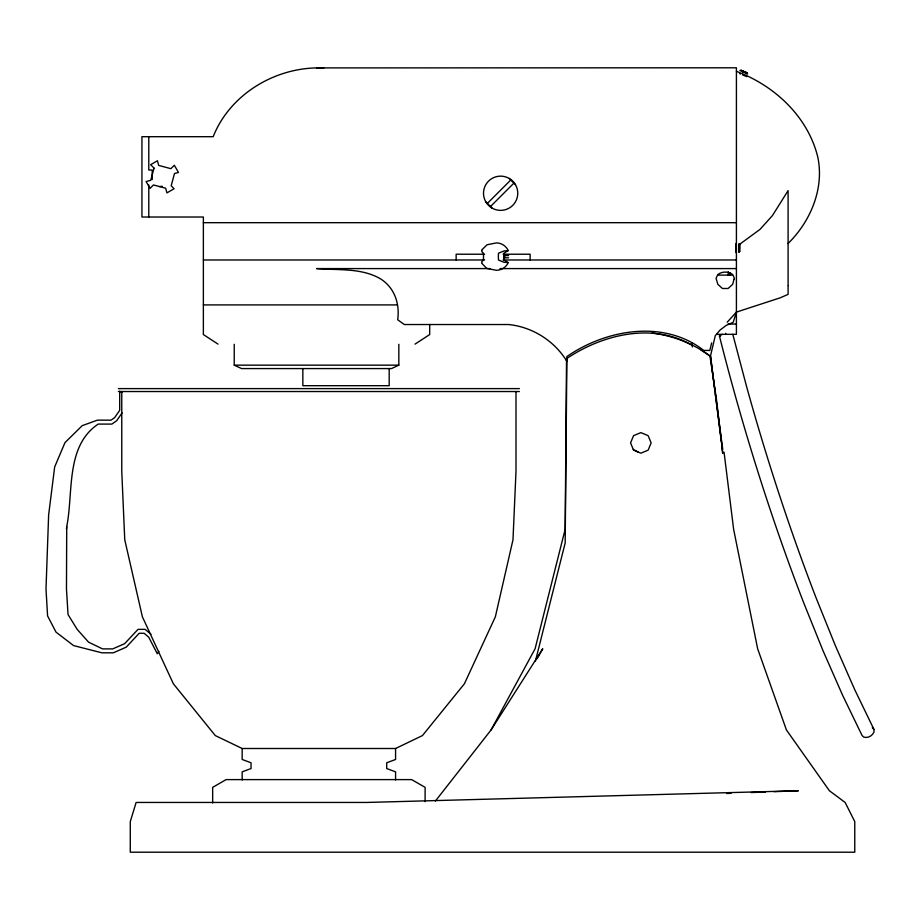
<?xml version="1.0" encoding="UTF-8"?>
<svg xmlns="http://www.w3.org/2000/svg" width="920" height="920" viewBox="0 0 920 920"><rect width="100%" height="100%" fill="white"/><g stroke="black" fill="none" stroke-linecap="round" stroke-linejoin="round"><path stroke-width="1.38" d="M744.556 72.634L744.648 71.737L744.314 72.53M745.775 73.151L745.867 72.254L745.522 73.048M150.983 634.306L145.118 629.349L138.034 629.349L124.626 643.689L112.746 648.887L102.511 648.887L88.561 642.148L77.165 629.349L68.045 614.56L66.47 589.019L66.723 526.528C73.588 492.809 65.216 446.131 98.221 424.085L111.86 424.085L116.667 420.728L122.072 412.907M66.47 529.023L66.734 526.528M711.643 342.918L709.826 350.428L703.777 350.428C663.722 319.228 606.188 329.406 566.892 356.546L566.892 361.33C554.461 340.872 532.484 326.991 508.679 324.53L404.294 324.53L397.693 319.757C399.866 304.141 394.853 288.374 381.294 279.335C362.043 267.513 338.065 270.445 316.537 268.582L489.934 268.582M535.44 661.066L565.179 542.938L566.892 358.455C602.611 334.478 652.671 322.218 691.863 345.207M481.712 249.998L487.082 244.755L496.374 242.914A13.685 13.236 -90 0 1 507.84 249.768L508.081 250.689L503.884 253.195L503.884 260.038L508.081 262.545L507.84 263.465A13.685 13.236 -90 0 1 496.374 270.296L487.082 268.479M788.095 286.051L788.095 294.365L780.436 297.735L736.414 312.11L733.228 322.241L726.179 325.416L720.026 330.084L715.265 335.697L710.516 355.891L714.966 390.954M503.803 259.037L504.769 256.623L503.803 254.196M740.991 71.116L741.324 70.322M742.854 71.909L743.199 71.116M743.061 72.001L743.406 71.208L742.808 71.898L744.073 72.427L744.406 71.645M743.383 72.139L743.716 71.346M746.936 73.646L747.27 72.864L740.807 70.104L739.864 70.633M435.378 801.067L491.073 729.951L535.095 648.749L565.179 529.23L566.513 360.26M537.176 658.72L542.742 648.749L491.073 729.951M727.168 322.241L736.414 312.11M788.095 243.478C810.508 221.501 824.446 188.554 817.788 157.067C807.852 116.564 774.674 85.675 736.414 71.346M732.792 334.328L746.683 386.917A473.121 93.943 73.4 0 0 816.235 598.23L835.418 645.771L854.76 689.735L873.977 729.468L874 731.998C872.378 735.919 867.732 738.495 863.604 737.058L861.971 735.298L842.628 695.301L823.158 651.038L803.85 603.163A476.387 94.599 73.4 0 1 719.44 335.995L722.28 334.328M487.358 203.4L510.772 179.998M490.498 206.528L513.9 183.137M158.93 651.36L157.308 653.763L148.683 637.111L144.152 633.282L139.196 633.282L126.224 647.162L113.275 652.82L101.913 652.82L73.6 645.598L56.016 632.132L47.575 615.894L46 589.019L48.633 514.981L54.671 466.934L64.975 442.623L82.259 425.626L97.416 420.152L111.032 420.152L114.643 417.634L119.692 410.331L119.692 391.161L120.428 392.081L122.107 392.081M738.794 251.666L739.657 251.01L738.794 251.01L738.794 252.23L739.657 251.574L739.657 244.547L738.794 243.892L739.657 245.111L738.794 245.111M738.668 245.019L760.012 229.39L772.478 215.533L788.095 190.612L788.095 285.545M415.046 344.115L429.697 334.558L429.697 324.53M218.017 344.115L203.366 334.558L203.366 217.016L141.933 217.016L141.933 136.701L213.187 136.701C229.471 95.404 272.757 68.724 316.537 67.907L736.414 67.793L736.414 334.328L716.783 334.328M121.762 391.529L121.762 471.235L124.752 539.764L142.393 616.825L173.362 683.79L215.303 735.586L242.167 748.5L395.577 748.5L422.441 735.586L464.393 683.79L495.351 616.825L512.992 539.764L515.993 471.235L515.993 391.529M398.831 344.287L398.831 365.148L391.517 368.575L241.546 368.575L234.232 365.148L234.232 344.287M481.999 250.689L481.769 251.608L483.494 253.195L483.494 260.038L481.769 261.636L481.999 262.545M738.794 250.32L739.657 250.044L738.794 250.044M159.562 186.587L162.127 186.254M726.811 793.488L731.101 793.327M751.157 792.557L765.474 792.005M774.065 791.683L798.41 790.751L366.815 802.447L136.125 802.447L130.272 821.606L130.272 852.207L854.772 852.207L854.772 821.606L845.135 802.447L829.403 790.751L786.416 729.951L757.643 648.749L733.619 529.23L724.063 452.226L722.637 453.065L721.659 444.624M316.537 67.907L323.955 67.793M203.366 222.686L736.414 222.686M738.794 244.547L739.657 244.547M738.794 247.089L739.657 247.146M738.794 247.71L739.657 247.71M738.794 248.469L739.657 248.469M738.794 248.722L739.657 249.032M508.081 250.689L504.102 250.918L498.513 253.195L498.329 256.623L498.513 260.038L504.102 262.315L508.081 262.545M738.794 251.574L739.657 251.574M484.61 254.219L456.147 254.219L456.147 259.98M503.102 254.219L530.139 254.219L530.139 259.98M503.757 255.587L508.599 255.587M503.757 257.818L508.599 257.818M203.366 259.98L484.61 259.98M503.102 259.98L736.414 259.98M499.962 268.582L736.414 268.582M718.405 275.114L732.113 275.114M203.366 304.911L397.175 304.911M727.996 324.058L736.414 324.058M234.232 365.148L398.831 365.148M118.358 388.608L519.386 388.608M118.358 391.529L519.386 391.529M652.107 333.051C673.141 335.685 693.542 343.631 710.516 356.362L721.337 441.807M634.719 450.639L640.86 453.18L648.129 450.167L651.141 442.899L648.129 435.643L640.86 432.63L633.581 435.643L630.568 442.899L633.581 450.167M739.588 73.6L740.485 73.979M742.543 74.865L746.741 76.647M633.259 449.385L638.112 452.042M700.81 349.761L710.516 356.362M509.197 178.434L515.476 184.702M485.783 201.825L492.062 208.092A17.135 17.135 0 0 0 517.764 193.269A17.135 17.135 0 0 0 492.062 178.434A17.135 17.135 0 0 0 492.062 208.104M481.712 263.235L486.392 268.077M872.332 727.708L873.977 729.468M709.895 355.706L716.484 399.591L722.752 452.996M566.892 360.49L566.513 359.846L566.697 361.054M725.627 333.293L725.891 334.328M747.27 72.864L747.546 73.91L746.407 73.427L746.752 72.634L747.017 73.68M716.22 400.752L722.752 449.362M715.323 393.76L715.852 397.957M691.99 342.7L692.369 346.966M735.954 243.466L735.954 252.574M730.112 272.826L730.112 275.114M728.249 271.688L728.249 275.114M425.109 801.596L425.109 787.359L411.677 779.608L226.09 779.608L212.658 787.359L212.658 803.022M395.577 748.5L395.577 759.471L386.71 762.783L386.71 768.545L395.577 771.857L395.577 779.987M389.183 368.575L389.183 385.698L302.853 385.698L302.853 368.575M242.167 748.5L242.167 759.471L251.033 762.783L251.033 768.545L242.167 771.857L242.167 779.987M152.214 179.595L152.214 170.016L148.787 170.016L148.787 136.701M148.787 185.023L148.787 217.016M720.44 336.283A6.992 1.115 -14.8 0 1 719.44 335.984M733.976 279.335L732.688 284.303L728.099 288.489L722.418 288.489L717.83 284.303L716.07 278.323L717.83 274.551C722.108 271.25 728.41 271.25 732.688 274.551L734.447 278.323L733.976 279.335M154.042 168.095L150.765 180.297L146.107 181.55L150.04 188.358L153.445 184.954L165.669 188.22L166.922 192.878L174.11 188.726L171.189 185.817L174.489 173.523L178.48 172.454L174.328 165.267L170.901 168.682L158.689 165.405L157.446 160.758L150.627 164.691L154.042 168.095M742.187 70.691L741.6 71.369L742.187 70.691M739.657 246.042L738.794 245.778L739.657 246.042"/></g></svg>
